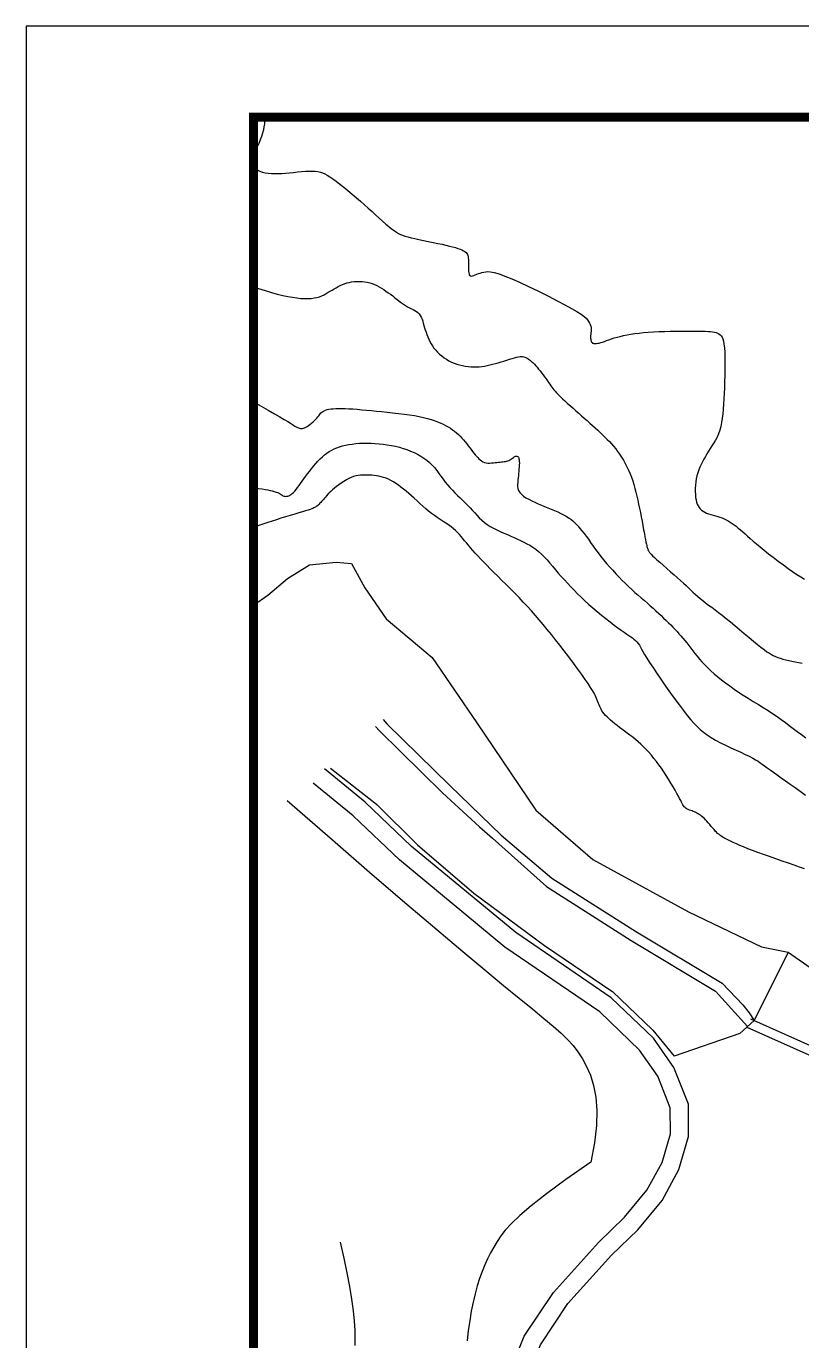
# Model space of a CAD drawing. Header units: millimetres. Extents: x 2456 to 5353, y 685 to 1986.
# Drawn here: x 4461.1 to 4546.4, y 1147.7 to 1292.3 of the extents above; entities that cross this region are included whole.
import ezdxf

# ---------------------------------------------------------------- set-up
doc = ezdxf.new("R2010")
doc.units = ezdxf.units.MM
doc.linetypes.add('X11', pattern=[6, 5, -1])
doc.layers.add('0-剖面粗线TS', color=7, linetype='Continuous', lineweight=30)
doc.layers.add('0-平面结构线-TS', color=6, linetype='Continuous', lineweight=30)
for name, color, linetype in [('0-外框', 6, 'Continuous'), ('DGX', 8, 'Continuous'), ('DSX', 8, 'Continuous'), ('图框', 7, 'Continuous')]:
    doc.layers.add(name, color=color, linetype=linetype)

msp = doc.modelspace()

# ---------------------------------------------------------------- linework, layer by layer
at = {"layer": '0-剖面粗线TS', "color": 252, "linetype": 'Continuous', "true_color": 0x939598, "flags": 128}
msp.add_lwpolyline([(4544.9418, 1190.4443), (4558.4885, 1181.0141), (4565.2595, 1174.9387), (4580.4051, 1165.5063), (4587.3366, 1156.9466), (4593.7657, 1146.5506), (4595.7148, 1138.0821), (4595.2765, 1131.1), (4590.9892, 1129.2538), (4581.9993, 1129.8289), (4574.1122, 1131.0053), (4568.1523, 1129.0735), (4562.4261, 1124.588), (4561.273, 1112.3393), (4563.8922, 1100.3205), (4574.9157, 1086.1141), (4586.7898, 1080.2545), (4601.7401, 1073.7544)], dxfattribs=at)
at = {"layer": '0-剖面粗线TS', "color": 252, "linetype": 'Continuous', "true_color": 0x939598, "elevation": -0.12, "flags": 128}
for points in [[(4540.8265, 1183.1177), (4555.9254, 1176.378), (4563.696, 1169.7023), (4567.1624, 1163.713), (4569.5303, 1156.4775), (4570.0529, 1151.5386), (4569.2751, 1146.6593), (4565.5756, 1141.6866), (4558.0346, 1136.4735), (4555.1108, 1133.6851), (4553.8587, 1131.4882), (4552.8312, 1127.711), (4552.7572, 1124.9709), (4554.0513, 1112.9057), (4559.44, 1096.3661), (4563.5898, 1089.4342), (4567.726, 1085.8338), (4579.1897, 1078.7514), (4586.0837, 1074.3754), (4591.6066, 1072.3125), (4600.0366, 1069.8842)], [(4540.4189, 1182.2045), (4555.3845, 1175.5244), (4562.9156, 1169.0545), (4566.2445, 1163.3026), (4568.547, 1156.2671), (4569.0445, 1151.5652), (4568.3262, 1147.0592), (4564.8715, 1142.4155), (4557.466, 1137.296)]]:
    msp.add_lwpolyline(points, dxfattribs=at)
at = {"layer": '0-外框', "color": 0}
msp.add_lwpolyline([(5302.1389, 698.3151), (5302.1389, 1292.3151), (4461.1389, 1292.3151), (4461.1389, 698.3151)], close=True, dxfattribs=at)
at = {"layer": '0-平面结构线-TS', "color": 252, "true_color": 0x939598, "flags": 128}
for points in [[(4486.1389, 1228.6258), (4487.7158, 1229.718), (4489.8833, 1231.559), (4492.2832, 1233.0496), (4495.2123, 1233.3376), (4496.9192, 1233.2058), (4498.3865, 1230.5373), (4500.7215, 1227.1222), (4505.7833, 1222.8496), (4510.6935, 1215.6844), (4517.1792, 1206.0838), (4523.4796, 1200.6568), (4533.9784, 1194.8763), (4542.0082, 1191.0245), (4544.9418, 1190.4443)], [(4544.9418, 1190.4443), (4541.2013, 1182.9289)]]:
    msp.add_lwpolyline(points, dxfattribs=at)
at = {"layer": '0-平面结构线-TS', "color": 252, "true_color": 0x939598, "elevation": -0.12, "flags": 128}
for points in [[(4499.5634, 1215.2884), (4500.0017, 1214.7941), (4506.9451, 1207.9947), (4511.0001, 1204.2399), (4512.4436, 1202.9745), (4518.3572, 1197.6544), (4527.6759, 1191.7423), (4536.9643, 1186.1376), (4540.4992, 1182.2833)], [(4500.4135, 1216.0285), (4500.8187, 1215.5717), (4507.7324, 1208.8014), (4513.3728, 1203.3145), (4513.3728, 1203.3145), (4518.9729, 1198.5986), (4528.269, 1192.7009), (4537.6855, 1187.019), (4539.9743, 1184.6621), (4540.6498, 1183.7867), (4541.2013, 1182.9289), (4540.8121, 1182.5747)], [(4516.2572, 1140.4564), (4516.4734, 1144.2021), (4517.6936, 1147.2525), (4520.7132, 1151.7853), (4525.5127, 1157.1186), (4528.4241, 1159.9073), (4531.0921, 1163.1159), (4532.943, 1166.5399), (4534.0021, 1170.1626), (4533.9786, 1173.7086), (4532.3971, 1177.7458), (4530.1402, 1180.977), (4525.4881, 1185.4266), (4515.0085, 1192.598), (4503.5317, 1202.0826), (4498.4306, 1206.9611), (4493.9482, 1210.6074)], [(4513.7795, 1140.7892), (4514.5455, 1144.7677), (4515.9139, 1148.1883), (4519.1293, 1153.0151), (4524.0756, 1158.5116), (4526.9588, 1161.2732), (4529.4272, 1164.2418), (4531.0828, 1167.3046), (4532.0002, 1170.4425), (4531.9811, 1173.3245), (4530.6215, 1176.7952), (4528.6142, 1179.6689), (4524.2238, 1183.8684), (4513.8042, 1190.9987), (4502.2017, 1200.5871), (4497.1062, 1205.4603), (4492.6861, 1209.0559)], [(4541.2013, 1182.9289), (4539.6365, 1181.4801), (4532.3995, 1179.0151)]]:
    msp.add_lwpolyline(points, dxfattribs=at)
msp.add_lwpolyline([(4494.5955, 1210.6762), (4499.6597, 1206.7203, -0.02843115), (4499.6912, 1206.6928), (4504.1894, 1202.271), (4510.383, 1196.9306), (4518.1351, 1191.1647), (4525.5729, 1186.1486, -0.04126344), (4525.6202, 1186.1107), (4530.0502, 1181.9146, -0.0377277), (4530.0874, 1181.8736), (4532.3995, 1179.0151)], format="xyb", dxfattribs=at)
at = {"layer": 'DGX', "color": 252, "linetype": 'Continuous', "true_color": 0x939598, "flags": 128}
for points in [[(4489.8351, 1207.1265), (4494.8225, 1202.7889), (4499.1993, 1199.0066), (4503.0144, 1195.733), (4506.3169, 1192.9217), (4509.1558, 1190.5261), (4511.5801, 1188.4997), (4513.6387, 1186.7958), (4515.3808, 1185.3679), (4516.8523, 1184.1703), (4518.0879, 1183.1607), (4519.1192, 1182.2976), (4519.9779, 1181.5395), (4520.6956, 1180.8449), (4521.3041, 1180.1724), (4521.8349, 1179.4803), (4522.3197, 1178.7274), (4522.7803, 1177.8755), (4523.1984, 1176.9008), (4523.5461, 1175.7832), (4523.795, 1174.5022), (4523.9172, 1173.0375), (4523.8845, 1171.369), (4523.6687, 1169.4763), (4523.2419, 1167.339)], [(4523.2419, 1167.339), (4520.5144, 1165.4217), (4518.3561, 1163.8389), (4516.6881, 1162.5415), (4515.4316, 1161.4803), (4514.5076, 1160.6061), (4513.8375, 1159.8697), (4513.3422, 1159.2218), (4512.943, 1158.6134), (4512.5742, 1158.0021), (4512.223, 1157.3741), (4511.8899, 1156.7224), (4511.5753, 1156.04), (4511.2797, 1155.3199), (4511.0035, 1154.5552), (4510.7472, 1153.739), (4510.5113, 1152.8643), (4510.2958, 1151.9267), (4510.1004, 1150.932), (4509.9244, 1149.8886), (4509.7669, 1148.8047), (4509.6272, 1147.6888)], [(4495.6804, 1158.5566), (4496.074, 1156.7937), (4496.4125, 1155.1566), (4496.6959, 1153.6452), (4496.9241, 1152.2594), (4497.0973, 1150.9993), (4497.2153, 1149.8648), (4497.2782, 1148.8561), (4497.286, 1147.973), (4497.2691, 1147.1589)]]:
    msp.add_lwpolyline(points, dxfattribs=at)
at = {"layer": 'DSX', "color": 252, "linetype": 'X11', "true_color": 0x939598}
for points in [[(4487.3565, 1282.3151), (4487.3678, 1282.2047), (4487.3643, 1281.9061), (4487.3383, 1281.5937), (4487.2898, 1281.2676), (4487.2187, 1280.9277), (4487.1251, 1280.5741), (4487.009, 1280.2067), (4486.8703, 1279.8256), (4486.709, 1279.4307), (4486.5502, 1279.0419), (4486.4185, 1278.6791), (4486.314, 1278.3423), (4486.2368, 1278.0314), (4486.1868, 1277.7465), (4486.164, 1277.4876), (4486.1685, 1277.2547), (4486.2001, 1277.0477), (4486.264, 1276.8641), (4486.365, 1276.7011), (4486.5031, 1276.5589), (4486.6784, 1276.4373), (4486.8908, 1276.3364), (4487.1404, 1276.2561), (4487.4271, 1276.1966), (4487.751, 1276.1577), (4488.1011, 1276.1348), (4488.4664, 1276.1231), (4488.8469, 1276.1227), (4489.2427, 1276.1335), (4489.6537, 1276.1556), (4490.08, 1276.1889), (4490.5215, 1276.2335), (4490.9782, 1276.2893), (4491.4275, 1276.3415), (4491.8467, 1276.3752), (4492.2359, 1276.3905), (4492.5949, 1276.3872), (4492.9238, 1276.3654), (4493.2226, 1276.3251), (4493.4913, 1276.2664), (4493.7299, 1276.1891), (4493.9691, 1276.083), (4494.2398, 1275.9375), (4494.5419, 1275.7527), (4494.8754, 1275.5286), (4495.2404, 1275.2651), (4495.6368, 1274.9624), (4496.0646, 1274.6203), (4496.5238, 1274.2389), (4496.9932, 1273.8404), (4497.4514, 1273.4472), (4497.8986, 1273.0593), (4498.3346, 1272.6766), (4498.7595, 1272.2991), (4499.1733, 1271.9269), (4499.576, 1271.5599), (4499.9676, 1271.1982), (4500.342, 1270.8561), (4500.6931, 1270.5482), (4501.0209, 1270.2745), (4501.3254, 1270.0349), (4501.6067, 1269.8294), (4501.8647, 1269.6581), (4502.0995, 1269.521), (4502.3109, 1269.418), (4502.5335, 1269.3306), (4502.8017, 1269.2403), (4503.1155, 1269.1471), (4503.4748, 1269.0509), (4503.8797, 1268.9519), (4504.3301, 1268.8499), (4504.8261, 1268.745), (4505.3677, 1268.6372), (4505.9123, 1268.5297), (4506.4175, 1268.4259), (4506.8833, 1268.3257), (4507.3096, 1268.2292), (4507.6965, 1268.1363), (4508.044, 1268.047), (4508.352, 1267.9614), (4508.6206, 1267.8795), (4508.8555, 1267.7969), (4509.0624, 1267.7097), (4509.2413, 1267.6178), (4509.3922, 1267.5211), (4509.5151, 1267.4198), (4509.61, 1267.3137), (4509.6769, 1267.2029), (4509.7158, 1267.0874), (4509.7387, 1266.9611), (4509.7575, 1266.8181), (4509.7722, 1266.6581), (4509.7829, 1266.4814), (4509.7894, 1266.2878), (4509.7918, 1266.0775), (4509.7902, 1265.8503), (4509.7844, 1265.6062), (4509.7867, 1265.3744), (4509.8093, 1265.1837), (4509.852, 1265.0341), (4509.915, 1264.9257), (4509.9981, 1264.8585), (4510.1015, 1264.8324), (4510.225, 1264.8474), (4510.3688, 1264.9036), (4510.5278, 1264.9773), (4510.697, 1265.0449), (4510.8765, 1265.1064), (4511.0662, 1265.1618), (4511.2662, 1265.211), (4511.4763, 1265.2541), (4511.6968, 1265.2911), (4511.9274, 1265.322), (4512.2206, 1265.3126), (4512.6287, 1265.2286), (4513.1516, 1265.0702), (4513.7893, 1264.8372), (4514.5419, 1264.5297), (4515.4094, 1264.1476), (4516.3917, 1263.691), (4517.4888, 1263.16), (4518.5811, 1262.6163), (4519.5488, 1262.122), (4520.392, 1261.6772), (4521.1106, 1261.2817), (4521.7046, 1260.9356), (4522.174, 1260.6389), (4522.5189, 1260.3916), (4522.7393, 1260.1937), (4522.8859, 1260.0198), (4523.0098, 1259.8447), (4523.1109, 1259.6683), (4523.1892, 1259.4906), (4523.2447, 1259.3117), (4523.2774, 1259.1315), (4523.2873, 1258.95), (4523.2745, 1258.7673), (4523.2532, 1258.5902), (4523.2379, 1258.4259), (4523.2286, 1258.2743), (4523.2253, 1258.1354), (4523.2279, 1258.0092), (4523.2366, 1257.8958), (4523.2512, 1257.795), (4523.2718, 1257.707), (4523.3002, 1257.6307), (4523.3381, 1257.5652), (4523.3856, 1257.5106), (4523.4427, 1257.4667), (4523.5093, 1257.4337), (4523.5855, 1257.4114), (4523.6712, 1257.4), (4523.7665, 1257.3994), (4523.877, 1257.4103), (4524.0085, 1257.4333), (4524.1608, 1257.4685), (4524.334, 1257.5159), (4524.5281, 1257.5755), (4524.7431, 1257.6472), (4524.979, 1257.7311), (4525.2358, 1257.8272), (4525.5143, 1257.927), (4525.8152, 1258.0223), (4526.1386, 1258.1129), (4526.4843, 1258.1989), (4526.8526, 1258.2803), (4527.2432, 1258.3571), (4527.6563, 1258.4293), (4528.0919, 1258.4968), (4528.5544, 1258.5582), (4529.0484, 1258.612), (4529.574, 1258.6581), (4530.1311, 1258.6966), (4530.7197, 1258.7274), (4531.3399, 1258.7505), (4531.9916, 1258.766), (4532.6748, 1258.7739), (4533.3447, 1258.7768), (4533.9565, 1258.7776), (4534.5101, 1258.7763), (4535.0056, 1258.7728), (4535.4429, 1258.7671), (4535.8221, 1258.7593), (4536.1431, 1258.7493), (4536.406, 1258.7372), (4536.6307, 1258.7158), (4536.8371, 1258.6778), (4537.0251, 1258.6233), (4537.1948, 1258.5523), (4537.3462, 1258.4648), (4537.4793, 1258.3608), (4537.5941, 1258.2402), (4537.6906, 1258.1031), (4537.7717, 1257.9213), (4537.8406, 1257.6667), (4537.8972, 1257.3393), (4537.9415, 1256.939), (4537.9736, 1256.4658), (4537.9933, 1255.9198), (4538.0008, 1255.301), (4537.996, 1254.6094), (4537.9828, 1253.8953), (4537.9652, 1253.2095), (4537.9432, 1252.5518), (4537.9167, 1251.9223), (4537.8858, 1251.3209), (4537.8505, 1250.7477), (4537.8107, 1250.2026), (4537.7665, 1249.6857), (4537.7103, 1249.1954), (4537.6348, 1248.7304), (4537.5399, 1248.2906), (4537.4256, 1247.876), (4537.2919, 1247.4866), (4537.1388, 1247.1225), (4536.9662, 1246.7835), (4536.7744, 1246.4697), (4536.5762, 1246.1693), (4536.3848, 1245.8704), (4536.2001, 1245.5729), (4536.0223, 1245.2769), (4535.8513, 1244.9823), (4535.6871, 1244.6892), (4535.5297, 1244.3976), (4535.379, 1244.1075), (4535.2403, 1243.8131), (4535.1185, 1243.5088), (4535.0136, 1243.1946), (4534.9257, 1242.8704), (4534.8547, 1242.5364), (4534.8007, 1242.1924), (4534.7636, 1241.8385), (4534.7434, 1241.4748), (4534.7398, 1241.1193), (4534.7523, 1240.7903), (4534.7808, 1240.4879), (4534.8255, 1240.212), (4534.8862, 1239.9626), (4534.9631, 1239.7398), (4535.056, 1239.5435), (4535.165, 1239.3737), (4535.2912, 1239.2235), (4535.4358, 1239.086), (4535.5988, 1238.9611), (4535.7801, 1238.8489), (4535.9798, 1238.7493), (4536.1978, 1238.6624), (4536.4342, 1238.5881), (4536.6889, 1238.5265), (4536.9493, 1238.4662), (4537.2025, 1238.3961), (4537.4486, 1238.3161), (4537.6876, 1238.2261), (4537.9195, 1238.1263), (4538.1442, 1238.0167), (4538.3618, 1237.8971), (4538.5723, 1237.7676), (4538.7834, 1237.6258), (4539.0029, 1237.4693), (4539.2309, 1237.298), (4539.4672, 1237.1119), (4539.712, 1236.911), (4539.9652, 1236.6954), (4540.2269, 1236.4651), (4540.4969, 1236.2199), (4540.7897, 1235.9559), (4541.1195, 1235.6688), (4541.4863, 1235.3587), (4541.8902, 1235.0256), (4542.331, 1234.6695), (4542.8089, 1234.2904), (4543.3239, 1233.8882), (4543.8758, 1233.463), (4544.4307, 1233.0446), (4544.9543, 1232.6626), (4545.4468, 1232.3172), (4545.908, 1232.0083), (4546.3381, 1231.736), (4546.7369, 1231.5001)], [(4486.1389, 1263.6343), (4486.6987, 1263.4519), (4487.4241, 1263.2279), (4488.1083, 1263.0298), (4488.7512, 1262.8574), (4489.3527, 1262.7109), (4489.913, 1262.5902), (4490.4319, 1262.4954), (4490.9096, 1262.4264), (4491.3459, 1262.3832), (4491.7494, 1262.363), (4492.1286, 1262.363), (4492.4834, 1262.3831), (4492.8139, 1262.4235), (4493.1201, 1262.4839), (4493.4019, 1262.5646), (4493.6594, 1262.6654), (4493.8925, 1262.7864), (4494.1138, 1262.9168), (4494.3359, 1263.0457), (4494.5588, 1263.1732), (4494.7824, 1263.2993), (4495.0068, 1263.4239), (4495.2319, 1263.5471), (4495.4578, 1263.6689), (4495.6845, 1263.7892), (4495.9159, 1263.901), (4496.1561, 1263.9971), (4496.4051, 1264.0775), (4496.6628, 1264.1422), (4496.9293, 1264.1913), (4497.2046, 1264.2247), (4497.4887, 1264.2424), (4497.7815, 1264.2445), (4498.0757, 1264.23), (4498.3638, 1264.1981), (4498.646, 1264.1489), (4498.9221, 1264.0823), (4499.1922, 1263.9983), (4499.4562, 1263.897), (4499.7143, 1263.7782), (4499.9663, 1263.6421), (4500.2149, 1263.4938), (4500.4629, 1263.3385), (4500.7103, 1263.1761), (4500.957, 1263.0068), (4501.203, 1262.8304), (4501.4484, 1262.647), (4501.6932, 1262.4566), (4501.9372, 1262.2591), (4502.1782, 1262.0659), (4502.4135, 1261.888), (4502.6431, 1261.7255), (4502.8671, 1261.5784), (4503.0854, 1261.4467), (4503.298, 1261.3303), (4503.505, 1261.2293), (4503.7063, 1261.1437), (4503.8963, 1261.0558), (4504.0691, 1260.9478), (4504.2249, 1260.8198), (4504.3635, 1260.6717), (4504.4851, 1260.5037), (4504.5895, 1260.3156), (4504.6769, 1260.1074), (4504.7471, 1259.8792), (4504.8116, 1259.6397), (4504.8817, 1259.3976), (4504.9574, 1259.1529), (4505.0387, 1258.9055), (4505.1256, 1258.6556), (4505.2181, 1258.403), (4505.3162, 1258.1478), (4505.4199, 1257.89), (4505.5354, 1257.6345), (4505.669, 1257.3861), (4505.8208, 1257.145), (4505.9907, 1256.911), (4506.1787, 1256.6842), (4506.3847, 1256.4646), (4506.6089, 1256.2522), (4506.8513, 1256.047), (4507.1066, 1255.8539), (4507.37, 1255.678), (4507.6414, 1255.5191), (4507.9209, 1255.3774), (4508.2083, 1255.2528), (4508.5038, 1255.1453), (4508.8073, 1255.0549), (4509.1188, 1254.9817), (4509.4329, 1254.9244), (4509.7442, 1254.8819), (4510.0527, 1254.8542), (4510.3584, 1254.8413), (4510.6614, 1254.8432), (4510.9615, 1254.8598), (4511.2588, 1254.8913), (4511.5534, 1254.9375), (4511.8482, 1254.9947), (4512.1464, 1255.0589), (4512.4481, 1255.1301), (4512.7531, 1255.2084), (4513.0615, 1255.2937), (4513.3733, 1255.3861), (4513.6885, 1255.4855), (4514.0071, 1255.5919), (4514.3145, 1255.694), (4514.5961, 1255.7806), (4514.852, 1255.8515), (4515.0821, 1255.9069), (4515.2865, 1255.9466), (4515.4651, 1255.9708), (4515.6179, 1255.9793), (4515.745, 1255.9723), (4515.8609, 1255.9505), (4515.9799, 1255.9148), (4516.1021, 1255.8652), (4516.2275, 1255.8016), (4516.3561, 1255.7242), (4516.4878, 1255.6329), (4516.6228, 1255.5277), (4516.761, 1255.4085), (4516.9026, 1255.2756), (4517.048, 1255.129), (4517.197, 1254.9688), (4517.3498, 1254.7948), (4517.5063, 1254.6072), (4517.6664, 1254.4059), (4517.8303, 1254.191), (4517.9979, 1253.9623), (4518.1629, 1253.733), (4518.3187, 1253.5161), (4518.4655, 1253.3115), (4518.6033, 1253.1192), (4518.732, 1252.9393), (4518.8516, 1252.7717), (4518.9622, 1252.6165), (4519.0637, 1252.4736), (4519.174, 1252.3283), (4519.3108, 1252.1658), (4519.4742, 1251.9861), (4519.6641, 1251.7892), (4519.8805, 1251.5751), (4520.1236, 1251.3439), (4520.3931, 1251.0954), (4520.6892, 1250.8297), (4520.9982, 1250.5558), (4521.3062, 1250.2827), (4521.6133, 1250.0102), (4521.9196, 1249.7385), (4522.2249, 1249.4676), (4522.5293, 1249.1973), (4522.8328, 1248.9278), (4523.1353, 1248.659), (4523.4334, 1248.3923), (4523.7234, 1248.1291), (4524.0052, 1247.8693), (4524.2789, 1247.613), (4524.5445, 1247.3602), (4524.802, 1247.1108), (4525.0513, 1246.8648), (4525.2925, 1246.6224), (4525.5271, 1246.3741), (4525.7566, 1246.1108), (4525.981, 1245.8324), (4526.2003, 1245.539), (4526.4144, 1245.2305), (4526.6235, 1244.9069), (4526.8275, 1244.5684), (4527.0263, 1244.2147), (4527.2166, 1243.8493), (4527.3949, 1243.4751), (4527.5612, 1243.0924), (4527.7156, 1242.701), (4527.8579, 1242.3009), (4527.9883, 1241.8922), (4528.1067, 1241.4749), (4528.2131, 1241.0489), (4528.3129, 1240.6152), (4528.4113, 1240.1744), (4528.5083, 1239.7267), (4528.604, 1239.272), (4528.6983, 1238.8104), (4528.7913, 1238.3417), (4528.883, 1237.8661), (4528.9733, 1237.3836), (4529.0588, 1236.9221), (4529.1359, 1236.5097), (4529.2047, 1236.1465), (4529.2651, 1235.8325), (4529.3173, 1235.5675), (4529.3611, 1235.3517), (4529.3965, 1235.1851), (4529.4237, 1235.0676), (4529.448, 1234.9762), (4529.4752, 1234.8882), (4529.5052, 1234.8033), (4529.5381, 1234.7217), (4529.5737, 1234.6434), (4529.6122, 1234.5683), (4529.6534, 1234.4964), (4529.6975, 1234.4278), (4529.7671, 1234.3418), (4529.8848, 1234.2175), (4530.0508, 1234.0549), (4530.2649, 1233.8542), (4530.5271, 1233.6152), (4530.8376, 1233.3381), (4531.1962, 1233.0227), (4531.6029, 1232.6691), (4532.0211, 1232.3057), (4532.4138, 1231.9612), (4532.781, 1231.6354), (4533.1229, 1231.3285), (4533.4393, 1231.0403), (4533.7302, 1230.7709), (4533.9957, 1230.5203), (4534.2357, 1230.2885), (4534.4708, 1230.0642), (4534.7212, 1229.8361), (4534.9869, 1229.6042), (4535.2681, 1229.3684), (4535.5646, 1229.1289), (4535.8765, 1228.8855), (4536.2037, 1228.6383), (4536.5463, 1228.3873), (4536.9088, 1228.1211), (4537.2955, 1227.8281), (4537.7066, 1227.5085), (4538.1419, 1227.1621), (4538.6016, 1226.789), (4539.0855, 1226.3893), (4539.5937, 1225.9628), (4540.1262, 1225.5096), (4540.6494, 1225.0651), (4541.1298, 1224.6648), (4541.5673, 1224.3087), (4541.9619, 1223.9967), (4542.3137, 1223.7289), (4542.6226, 1223.5053), (4542.8886, 1223.3258), (4543.1118, 1223.1905), (4543.3237, 1223.0802), (4543.5559, 1222.9758), (4543.8084, 1222.8774), (4544.0812, 1222.7848), (4544.3743, 1222.6982), (4544.6878, 1222.6175), (4545.0215, 1222.5427), (4545.3756, 1222.4738), (4545.7435, 1222.4058), (4546.1187, 1222.3338), (4546.5012, 1222.2576)], [(4486.1389, 1251.0116), (4486.9812, 1250.5294), (4487.7616, 1250.0802), (4488.445, 1249.6841), (4489.0316, 1249.3412), (4489.5212, 1249.0513), (4489.914, 1248.8146), (4490.2098, 1248.6309), (4490.4088, 1248.5004), (4490.5561, 1248.4026), (4490.697, 1248.3171), (4490.8315, 1248.244), (4490.9597, 1248.1832), (4491.0815, 1248.1348), (4491.1969, 1248.0988), (4491.306, 1248.0751), (4491.4086, 1248.0637), (4491.513, 1248.0683), (4491.6272, 1248.0926), (4491.7513, 1248.1364), (4491.8852, 1248.1999), (4492.0289, 1248.283), (4492.1825, 1248.3856), (4492.3459, 1248.508), (4492.5191, 1248.6499), (4492.69, 1248.7986), (4492.8463, 1248.9415), (4492.9881, 1249.0785), (4493.1153, 1249.2095), (4493.2281, 1249.3346), (4493.3262, 1249.4539), (4493.4098, 1249.5672), (4493.4789, 1249.6746), (4493.5516, 1249.7744), (4493.6458, 1249.8651), (4493.7617, 1249.9465), (4493.8992, 1250.0186), (4494.0583, 1250.0815), (4494.2391, 1250.1352), (4494.4415, 1250.1797), (4494.6655, 1250.215), (4494.9161, 1250.2411), (4495.1981, 1250.2584), (4495.5116, 1250.2667), (4495.8565, 1250.266), (4496.2329, 1250.2564), (4496.6408, 1250.2379), (4497.0801, 1250.2105), (4497.5509, 1250.1741), (4498.0474, 1250.1313), (4498.5637, 1250.0846), (4499.1, 1250.0341), (4499.6561, 1249.9797), (4500.2321, 1249.9214), (4500.828, 1249.8593), (4501.4438, 1249.7933), (4502.0794, 1249.7234), (4502.706, 1249.6483), (4503.2947, 1249.5666), (4503.8454, 1249.4784), (4504.3581, 1249.3837), (4504.8328, 1249.2824), (4505.2695, 1249.1746), (4505.6683, 1249.0603), (4506.0291, 1248.9394), (4506.3631, 1248.8122), (4506.6814, 1248.6791), (4506.9841, 1248.54), (4507.2712, 1248.395), (4507.5425, 1248.2441), (4507.7982, 1248.0872), (4508.0383, 1247.9243), (4508.2627, 1247.7555), (4508.4757, 1247.5804), (4508.6815, 1247.3986), (4508.8801, 1247.2103), (4509.0715, 1247.0153), (4509.2557, 1246.8136), (4509.4328, 1246.6053), (4509.6026, 1246.3904), (4509.7653, 1246.1689), (4509.9228, 1245.9495), (4510.0772, 1245.7413), (4510.2284, 1245.5441), (4510.3764, 1245.3579), (4510.5214, 1245.1829), (4510.6632, 1245.0189), (4510.8018, 1244.8659), (4510.9374, 1244.7241), (4511.0762, 1244.5977), (4511.2249, 1244.4913), (4511.3833, 1244.4049), (4511.5516, 1244.3384), (4511.7297, 1244.2919), (4511.9176, 1244.2653), (4512.1153, 1244.2587), (4512.3228, 1244.272), (4512.5304, 1244.2948), (4512.7285, 1244.3166), (4512.917, 1244.3374), (4513.0959, 1244.3572), (4513.2652, 1244.376), (4513.425, 1244.3937), (4513.5752, 1244.4105), (4513.7159, 1244.4262), (4513.8491, 1244.4455), (4513.9769, 1244.4728), (4514.0995, 1244.5083), (4514.2167, 1244.5518), (4514.3286, 1244.6034), (4514.4352, 1244.6631), (4514.5365, 1244.7309), (4514.6324, 1244.8068), (4514.7233, 1244.8792), (4514.8093, 1244.9366), (4514.8904, 1244.9789), (4514.9667, 1245.0062), (4515.0381, 1245.0184), (4515.1046, 1245.0156), (4515.1663, 1244.9977), (4515.2231, 1244.9648), (4515.2728, 1244.9117), (4515.3132, 1244.8331), (4515.3444, 1244.7292), (4515.3662, 1244.5999), (4515.3788, 1244.4452), (4515.3821, 1244.2651), (4515.376, 1244.0597), (4515.3607, 1243.8288), (4515.3403, 1243.5856), (4515.319, 1243.3431), (4515.2969, 1243.1014), (4515.2738, 1242.8603), (4515.2499, 1242.62), (4515.2251, 1242.3803), (4515.1994, 1242.1414), (4515.1728, 1241.9032), (4515.1687, 1241.6698), (4515.2103, 1241.445), (4515.2976, 1241.2289), (4515.4306, 1241.0216), (4515.6094, 1240.823), (4515.834, 1240.6331), (4516.1043, 1240.4519), (4516.4203, 1240.2795), (4516.761, 1240.1128), (4517.1054, 1239.9488), (4517.4535, 1239.7877), (4517.8053, 1239.6294), (4518.1608, 1239.4739), (4518.52, 1239.3211), (4518.8828, 1239.1712), (4519.2494, 1239.024), (4519.6063, 1238.8762), (4519.9402, 1238.7242), (4520.2512, 1238.5681), (4520.5392, 1238.4078), (4520.8043, 1238.2434), (4521.0464, 1238.0748), (4521.2655, 1237.9021), (4521.4616, 1237.7252), (4521.6508, 1237.5339), (4521.849, 1237.318), (4522.0562, 1237.0773), (4522.2725, 1236.812), (4522.4977, 1236.522), (4522.7319, 1236.2073), (4522.9752, 1235.8679), (4523.2275, 1235.5039), (4523.4901, 1235.127), (4523.7643, 1234.7489), (4524.0502, 1234.3698), (4524.3477, 1233.9896), (4524.6569, 1233.6083), (4524.9777, 1233.2259), (4525.3101, 1232.8424), (4525.6541, 1232.4578), (4526.0041, 1232.078), (4526.3541, 1231.709), (4526.7043, 1231.3508), (4527.0545, 1231.0034), (4527.4049, 1230.6668), (4527.7554, 1230.3409), (4528.106, 1230.0259), (4528.4567, 1229.7216), (4528.8031, 1229.4249), (4529.1408, 1229.1327), (4529.4698, 1228.8449), (4529.7901, 1228.5615), (4530.1016, 1228.2826), (4530.4045, 1228.0081), (4530.6986, 1227.7381), (4530.984, 1227.4725), (4531.2606, 1227.2108), (4531.5282, 1226.9527), (4531.7868, 1226.6981), (4532.0364, 1226.447), (4532.2771, 1226.1994), (4532.5087, 1225.9553), (4532.7314, 1225.7147), (4532.9451, 1225.4777), (4533.1555, 1225.238), (4533.3683, 1224.9894), (4533.5834, 1224.7321), (4533.801, 1224.466), (4534.0208, 1224.1911), (4534.2431, 1223.9074), (4534.4678, 1223.6149), (4534.6948, 1223.3137), (4534.9339, 1223.0061), (4535.1951, 1222.6947), (4535.4781, 1222.3796), (4535.7831, 1222.0607), (4536.11, 1221.738), (4536.4589, 1221.4116), (4536.8297, 1221.0814), (4537.2224, 1220.7474), (4537.6365, 1220.4112), (4538.0715, 1220.0743), (4538.5272, 1219.7368), (4539.0038, 1219.3986), (4539.5011, 1219.0597), (4540.0193, 1218.7202), (4540.5583, 1218.38), (4541.1181, 1218.0392), (4541.679, 1217.6993), (4542.2212, 1217.3621), (4542.7446, 1217.0274), (4543.2494, 1216.6954), (4543.7355, 1216.366), (4544.2029, 1216.0393), (4544.6516, 1215.7151), (4545.0816, 1215.3936), (4545.5109, 1215.0678), (4545.9572, 1214.7308), (4546.4207, 1214.3826), (4546.9013, 1214.0232)], [(4486.1389, 1241.5044), (4486.2761, 1241.4947), (4486.6948, 1241.457), (4487.0722, 1241.4142), (4487.4084, 1241.3662), (4487.7033, 1241.3131), (4487.9665, 1241.2561), (4488.2073, 1241.1968), (4488.4258, 1241.135), (4488.6219, 1241.0707), (4488.7957, 1241.0041), (4488.9471, 1240.935), (4489.0762, 1240.8635), (4489.1829, 1240.7896), (4489.2797, 1240.7218), (4489.379, 1240.6688), (4489.4807, 1240.6306), (4489.5849, 1240.6071), (4489.6915, 1240.5984), (4489.8006, 1240.6044), (4489.9122, 1240.6252), (4490.0262, 1240.6608), (4490.1445, 1240.7159), (4490.269, 1240.7955), (4490.3996, 1240.8995), (4490.5364, 1241.0279), (4490.6793, 1241.1806), (4490.8283, 1241.3578), (4490.9835, 1241.5595), (4491.1448, 1241.7855), (4491.3136, 1242.0274), (4491.4912, 1242.2767), (4491.6775, 1242.5334), (4491.8727, 1242.7975), (4492.0766, 1243.069), (4492.2893, 1243.3479), (4492.5107, 1243.6342), (4492.741, 1243.9279), (4492.9774, 1244.2155), (4493.2177, 1244.4835), (4493.4616, 1244.7319), (4493.7093, 1244.9606), (4493.9606, 1245.1698), (4494.2157, 1245.3594), (4494.4746, 1245.5294), (4494.7371, 1245.6797), (4495.0101, 1245.814), (4495.3001, 1245.9356), (4495.6073, 1246.0446), (4495.9315, 1246.141), (4496.2728, 1246.2248), (4496.6312, 1246.296), (4497.0067, 1246.3545), (4497.3993, 1246.4004), (4497.8043, 1246.4332), (4498.217, 1246.4522), (4498.6373, 1246.4574), (4499.0654, 1246.4489), (4499.5011, 1246.4266), (4499.9445, 1246.3906), (4500.3957, 1246.3409), (4500.8544, 1246.2774), (4501.3112, 1246.1994), (4501.7563, 1246.106), (4502.1897, 1245.9974), (4502.6114, 1245.8736), (4503.0214, 1245.7344), (4503.4198, 1245.5799), (4503.8064, 1245.4102), (4504.1813, 1245.2251), (4504.541, 1245.0238), (4504.8819, 1244.8051), (4505.2042, 1244.5691), (4505.5077, 1244.3157), (4505.7924, 1244.045), (4506.0584, 1243.757), (4506.3057, 1243.4516), (4506.5343, 1243.1289), (4506.7582, 1242.8011), (4506.9914, 1242.4804), (4507.2341, 1242.1667), (4507.4862, 1241.8601), (4507.7476, 1241.5605), (4508.0185, 1241.2681), (4508.2987, 1240.9827), (4508.5884, 1240.7043), (4508.8793, 1240.4294), (4509.1635, 1240.1544), (4509.4409, 1239.8791), (4509.7115, 1239.6037), (4509.9754, 1239.3281), (4510.2325, 1239.0523), (4510.4827, 1238.7763), (4510.7263, 1238.5001), (4510.9763, 1238.2307), (4511.2462, 1237.9751), (4511.536, 1237.7331), (4511.8456, 1237.5049), (4512.175, 1237.2904), (4512.5243, 1237.0896), (4512.8935, 1236.9026), (4513.2825, 1236.7292), (4513.6773, 1236.5627), (4514.0637, 1236.3958), (4514.4418, 1236.2287), (4514.8116, 1236.0613), (4515.173, 1235.8937), (4515.5261, 1235.7258), (4515.8708, 1235.5576), (4516.2072, 1235.3892), (4516.5373, 1235.2085), (4516.8632, 1235.0035), (4517.1848, 1234.7741), (4517.5022, 1234.5203), (4517.8154, 1234.2422), (4518.1243, 1233.9398), (4518.429, 1233.613), (4518.7295, 1233.2619), (4519.0324, 1232.8971), (4519.3444, 1232.5294), (4519.6655, 1232.1588), (4519.9958, 1231.7852), (4520.3351, 1231.4087), (4520.6836, 1231.0293), (4521.0412, 1230.6469), (4521.4079, 1230.2616), (4521.7873, 1229.8746), (4522.1831, 1229.4871), (4522.5951, 1229.0992), (4523.0235, 1228.7107), (4523.4682, 1228.3217), (4523.9293, 1227.9323), (4524.4067, 1227.5424), (4524.9003, 1227.1519), (4525.3823, 1226.7788), (4525.8247, 1226.4406), (4526.2273, 1226.1373), (4526.5902, 1225.8691), (4526.9135, 1225.6358), (4527.197, 1225.4376), (4527.4409, 1225.2743), (4527.6451, 1225.146), (4527.8249, 1225.028), (4527.9958, 1224.8957), (4528.1578, 1224.7491), (4528.3108, 1224.5882), (4528.4548, 1224.4129), (4528.5899, 1224.2234), (4528.716, 1224.0195), (4528.8332, 1223.8014), (4528.9732, 1223.5405), (4529.1675, 1223.2084), (4529.4164, 1222.8051), (4529.7197, 1222.3306), (4530.0774, 1221.7849), (4530.4896, 1221.168), (4530.9562, 1220.48), (4531.4773, 1219.7207), (4532.0111, 1218.9557), (4532.516, 1218.2503), (4532.9918, 1217.6046), (4533.4387, 1217.0185), (4533.8565, 1216.4921), (4534.2454, 1216.0253), (4534.6053, 1215.6181), (4534.9362, 1215.2706), (4535.271, 1214.9561), (4535.6426, 1214.6482), (4536.051, 1214.3466), (4536.4963, 1214.0515), (4536.9783, 1213.7629), (4537.4971, 1213.4808), (4538.0527, 1213.2051), (4538.6451, 1212.9359), (4539.2302, 1212.6775), (4539.7636, 1212.4342), (4540.2454, 1212.2062), (4540.6757, 1211.9933), (4541.0543, 1211.7956), (4541.3814, 1211.613), (4541.6568, 1211.4456), (4541.8807, 1211.2934), (4542.0974, 1211.1356), (4542.3516, 1210.9515), (4542.6431, 1210.741), (4542.9721, 1210.5042), (4543.3384, 1210.241), (4543.7422, 1209.9515), (4544.1833, 1209.6356), (4544.6619, 1209.2934), (4545.1732, 1208.929), (4545.7126, 1208.5467), (4546.28, 1208.1463), (4546.8756, 1207.728)], [(4546.739, 1199.6173), (4546.197, 1199.8046), (4545.6124, 1200.0071), (4544.9851, 1200.2247), (4544.3152, 1200.4574), (4543.6026, 1200.7052), (4542.8926, 1200.9545), (4542.2302, 1201.1918), (4541.6154, 1201.417), (4541.0482, 1201.6302), (4540.5288, 1201.8313), (4540.0569, 1202.0204), (4539.6327, 1202.1975), (4539.2562, 1202.3625), (4538.9189, 1202.5166), (4538.6126, 1202.661), (4538.3373, 1202.7956), (4538.0929, 1202.9205), (4537.8795, 1203.0357), (4537.6971, 1203.1411), (4537.5456, 1203.2368), (4537.4251, 1203.3228), (4537.3163, 1203.4118), (4537.1997, 1203.5166), (4537.0755, 1203.637), (4536.9435, 1203.7733), (4536.8039, 1203.9253), (4536.6566, 1204.093), (4536.5015, 1204.2765), (4536.3388, 1204.4758), (4536.1748, 1204.6746), (4536.0158, 1204.8568), (4535.8619, 1205.0224), (4535.713, 1205.1713), (4535.5692, 1205.3037), (4535.4305, 1205.4194), (4535.2968, 1205.5185), (4535.1682, 1205.601), (4535.0412, 1205.6733), (4534.9124, 1205.7421), (4534.7818, 1205.8073), (4534.6494, 1205.8688), (4534.5152, 1205.9268), (4534.3793, 1205.9812), (4534.2415, 1206.0319), (4534.1019, 1206.0791), (4533.9666, 1206.1298), (4533.8415, 1206.1914), (4533.7266, 1206.2637), (4533.6219, 1206.3468), (4533.5275, 1206.4407), (4533.4432, 1206.5454), (4533.3692, 1206.6609), (4533.3054, 1206.7871), (4533.2346, 1206.9376), (4533.1393, 1207.1258), (4533.0196, 1207.3518), (4532.8756, 1207.6154), (4532.7071, 1207.9167), (4532.5143, 1208.2557), (4532.297, 1208.6324), (4532.0554, 1209.0468), (4531.7999, 1209.4737), (4531.541, 1209.8881), (4531.2788, 1210.2899), (4531.0133, 1210.6791), (4530.7444, 1211.0557), (4530.4722, 1211.4197), (4530.1966, 1211.7711), (4529.9177, 1212.1099), (4529.6351, 1212.4355), (4529.3485, 1212.7473), (4529.0579, 1213.0452), (4528.7633, 1213.3293), (4528.4646, 1213.5995), (4528.162, 1213.8559), (4527.8553, 1214.0985), (4527.5446, 1214.3272), (4527.2379, 1214.5467), (4526.9431, 1214.7618), (4526.6602, 1214.9724), (4526.3892, 1215.1785), (4526.1302, 1215.3802), (4525.8831, 1215.5774), (4525.6478, 1215.7701), (4525.4246, 1215.9584), (4525.2169, 1216.1426), (4525.0284, 1216.3233), (4524.8592, 1216.5003), (4524.7093, 1216.6738), (4524.5787, 1216.8436), (4524.4673, 1217.0099), (4524.3751, 1217.1725), (4524.3022, 1217.3316), (4524.2377, 1217.491), (4524.1705, 1217.6546), (4524.1006, 1217.8225), (4524.0282, 1217.9947), (4523.953, 1218.1711), (4523.8753, 1218.3518), (4523.7949, 1218.5367), (4523.7119, 1218.7259), (4523.6008, 1218.9484), (4523.4363, 1219.2334), (4523.2184, 1219.5807), (4522.947, 1219.9905), (4522.6222, 1220.4626), (4522.244, 1220.9972), (4521.8123, 1221.5942), (4521.3271, 1222.2536), (4520.8208, 1222.9322), (4520.3253, 1223.5865), (4519.8407, 1224.2167), (4519.3671, 1224.8228), (4518.9044, 1225.4047), (4518.4526, 1225.9624), (4518.0117, 1226.4959), (4517.5818, 1227.0053), (4517.1533, 1227.5012), (4516.717, 1227.9941), (4516.2728, 1228.4842), (4515.8207, 1228.9715), (4515.3608, 1229.4558), (4514.8929, 1229.9373), (4514.4172, 1230.4159), (4513.9336, 1230.8917), (4513.4583, 1231.356), (4513.0078, 1231.8003), (4512.5819, 1232.2246), (4512.1807, 1232.6289), (4511.8042, 1233.0132), (4511.4524, 1233.3776), (4511.1252, 1233.7219), (4510.8227, 1234.0463), (4510.5398, 1234.3548), (4510.2717, 1234.6515), (4510.0182, 1234.9364), (4509.7793, 1235.2097), (4509.5551, 1235.4711), (4509.3456, 1235.7208), (4509.1508, 1235.9587), (4508.9706, 1236.1849), (4508.7885, 1236.4035), (4508.5879, 1236.6188), (4508.3688, 1236.8306), (4508.1313, 1237.0392), (4507.8753, 1237.2443), (4507.6007, 1237.4461), (4507.3078, 1237.6445), (4506.9963, 1237.8396), (4506.6757, 1238.0396), (4506.3555, 1238.2529), (4506.0357, 1238.4795), (4505.7162, 1238.7194), (4505.397, 1238.9726), (4505.0782, 1239.2391), (4504.7597, 1239.5189), (4504.4416, 1239.8119), (4504.1264, 1240.1056), (4503.8167, 1240.3872), (4503.5125, 1240.6569), (4503.2138, 1240.9144), (4502.9207, 1241.16), (4502.633, 1241.3935), (4502.3508, 1241.615), (4502.0742, 1241.8244), (4501.801, 1242.0179), (4501.529, 1242.1915), (4501.2583, 1242.3453), (4500.9889, 1242.4792), (4500.7208, 1242.5933), (4500.4539, 1242.6875), (4500.1883, 1242.7619), (4499.924, 1242.8164), (4499.6617, 1242.8571), (4499.4019, 1242.8899), (4499.1448, 1242.915), (4498.8903, 1242.9323), (4498.6385, 1242.9418), (4498.3893, 1242.9434), (4498.1427, 1242.9373), (4497.8987, 1242.9234), (4497.6535, 1242.8943), (4497.4031, 1242.8427), (4497.1477, 1242.7686), (4496.8871, 1242.672), (4496.6215, 1242.5528), (4496.3507, 1242.4111), (4496.0748, 1242.2469), (4495.7938, 1242.0601), (4495.5204, 1241.8651), (4495.2672, 1241.6762), (4495.0344, 1241.4932), (4494.8218, 1241.3163), (4494.6295, 1241.1453), (4494.4575, 1240.9804), (4494.3058, 1240.8215), (4494.1743, 1240.6686), (4494.0556, 1240.5231), (4493.9421, 1240.3864), (4493.8337, 1240.2585), (4493.7305, 1240.1395), (4493.6324, 1240.0292), (4493.5395, 1239.9277), (4493.4518, 1239.835), (4493.3692, 1239.7511), (4493.2883, 1239.6741), (4493.2056, 1239.602), (4493.1211, 1239.535), (4493.0348, 1239.4729), (4492.9467, 1239.4157), (4492.8567, 1239.3635), (4492.765, 1239.3163), (4492.6714, 1239.2741), (4492.5498, 1239.2271), (4492.3741, 1239.1657), (4492.1441, 1239.0898), (4491.86, 1238.9995), (4491.5217, 1238.8948), (4491.1292, 1238.7756), (4490.6825, 1238.642), (4490.1816, 1238.494), (4489.661, 1238.3391), (4489.1554, 1238.1849), (4488.6646, 1238.0313), (4488.1886, 1237.8784), (4487.7276, 1237.7262), (4487.2814, 1237.5747), (4486.8502, 1237.4239), (4486.4338, 1237.2737), (4486.1389, 1237.1654)]]:
    msp.add_lwpolyline(points, dxfattribs=at)
at = {"layer": '图框', "color": 0, "const_width": 1}
msp.add_lwpolyline([(4486.1389, 708.3151), (4486.1389, 1282.3151), (5292.1389, 1282.3151), (5292.1389, 708.3151), (4486.1389, 708.3151)], dxfattribs=at)

doc.saveas('drawing.dxf')
